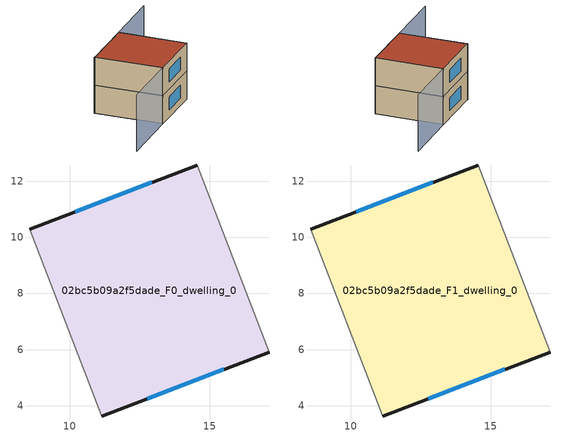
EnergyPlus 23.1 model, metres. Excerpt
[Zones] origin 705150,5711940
02bc5b09a2f5dade_F0_dwelling_0
 floor ground (EU_floor_Construction): 14.54,12.58 17.11,5.91 11.15,3.63 8.58,10.29 z0
 wall outside (EU_wall_Construction): 14.54,12.58 8.58,10.29 / 11.15,3.63 17.11,5.91 z0:3
 wall adiabatic (EU_wall_Construction): 17.11,5.91 14.54,12.58 / 8.58,10.29 11.15,3.63 z0:3
 window (EU_Window_Construction): 12.93,11.96 10.19,10.91 / 12.76,4.24 15.5,5.29 z0.81:2.19
02bc5b09a2f5dade_F1_dwelling_0
 floor to 02bc5b09a2f5dade_F0_dwelling_0 (EU_floor_Construction): 14.54,12.58 17.11,5.91 11.15,3.63 8.58,10.29 z3
 wall outside (EU_wall_Construction): 14.54,12.58 8.58,10.29 / 11.15,3.63 17.11,5.91 z3:6
 wall adiabatic (EU_wall_Construction): 17.11,5.91 14.54,12.58 / 8.58,10.29 11.15,3.63 z3:6
 window (EU_Window_Construction): 12.93,11.96 10.19,10.91 / 12.76,4.24 15.5,5.29 z3.81:5.19
 roof outside (EU_roof_Construction): 17.11,5.91 14.54,12.58 8.58,10.29 11.15,3.63 z6
shading: 8.56,10.35 11.15,3.63 / 11.15,3.63 4.63,1.12 / 17.11,5.91 14.54,12.58 / 14.54,12.58 20.89,15.03 z0:6
[Building]
EU S2 Campaign: North Axis=0; Terrain=City; Solar Distribution=FullExterior
[Site:Location]
London: Latitude=51.5; Longitude=-0.5; Time Zone=0; Elevation=25
[SizingPeriod:WeatherFileDays]
AnnualSizingPeriod: Begin Month=1; Begin Day of Month=1; End Month=12; End Day of Month=31; Day of Week for Start Day=Monday; Use Weather File Daylight Saving Period=No; Use Weather File Rain and Snow Indicators=No
[MATERIAL]
EU_InternalMass_Material: Roughness=MediumRough; Thickness=0.1; Conductivity=1; Density=1800; Specific Heat=900; Thermal Absorptance=0.9; Solar Absorptance=0.7; Visible Absorptance=0.7
[MATERIAL:NOMASS] Roughness=MediumRough; Thermal Absorptance=0.9; Solar Absorptance=0.7; Visible Absorptance=0.7
Name | Thermal Resistance
EU_wall_NoMass | 0.727863
EU_roof_NoMass | 0.773354
EU_floor_NoMass | 1.79329
[WINDOWMATERIAL:SIMPLEGLAZINGSYSTEM]
EU_Window_SimpleGlazing: UFactor=2.58614; Solar Heat Gain Coefficient=0.76; Visible Transmittance=0.76
[CONSTRUCTION]
EU_wall_Construction: EU_wall_NoMass
EU_roof_Construction: EU_roof_NoMass
EU_floor_Construction: EU_floor_NoMass
EU_Window_Construction: EU_Window_SimpleGlazing
EU_InternalMass_Construction: EU_InternalMass_Material
[ZONE] Type=1; Multiplier=1; Ceiling Height=autocalculate; Floor Area=autocalculate; Part of Total Floor Area=Yes
Name | Volume
02bc5b09a2f5dade_F0_dwelling_0 | 137.02
02bc5b09a2f5dade_F1_dwelling_0 | 137.019
[INTERNALMASS] Construction=EU_InternalMass_Construction; Surface Area=45.6731
Name | Zone or ZoneList
02bc5b09a2f5dade_F0_dwelling_0_EU_InternalMass | 02bc5b09a2f5dade_F0_dwelling_0
02bc5b09a2f5dade_F1_dwelling_0_EU_InternalMass | 02bc5b09a2f5dade_F1_dwelling_0
[OTHEREQUIPMENT] Fuel Type=Electricity; Design Level Calculation Method=Watts/Area; Power per Zone Floor Area=1; Fraction Latent=0; Fraction Radiant=0; Fraction Lost=0; Carbon Dioxide Generation Rate=0; EndUse Subcategory=EU_Step8_InternalGains
Name | Zone or ZoneList or Space or SpaceList | Schedule
EU_Step8_InternalGain_02bc5b09a2f5dade_F0_dwelling_0_f000 | 02bc5b09a2f5dade_F0_dwelling_0 | EU_Step8_GainSchedule_02bc5b09a2f5dade_F0_dwelling_0_f000
EU_Step8_InternalGain_02bc5b09a2f5dade_F1_dwelling_0_f000 | 02bc5b09a2f5dade_F1_dwelling_0 | EU_Step8_GainSchedule_02bc5b09a2f5dade_F1_dwelling_0_f000
[ZONEVENTILATION:DESIGNFLOWRATE] Schedule=EU_AlwaysOn; Design Flow Rate Calculation Method=AirChanges/Hour; Air Changes per Hour=0.484901; Ventilation Type=Natural; Fan Pressure Rise=0; Fan Total Efficiency=1; Constant Term Coefficient=1; Temperature Term Coefficient=0; Velocity Term Coefficient=0; Velocity Squared Term Coefficient=0; Minimum Indoor Temperature=-100; Maximum Indoor Temperature=100; Delta Temperature=-100; Minimum Outdoor Temperature=-100; Maximum Outdoor Temperature=100; Maximum Wind Speed=40
Name | Zone or ZoneList or Space or SpaceList
EU_ConstantAir_02bc5b09a2f5dade_F0_dwelling_0 | 02bc5b09a2f5dade_F0_dwelling_0
EU_ConstantAir_02bc5b09a2f5dade_F1_dwelling_0 | 02bc5b09a2f5dade_F1_dwelling_0
[HVACTEMPLATE:THERMOSTAT] Constant Heating Setpoint=20; Constant Cooling Setpoint=50
EU_HeatOnly_02bc5b09a2f5dade_F0_dwelling_0; EU_HeatOnly_02bc5b09a2f5dade_F1_dwelling_0
[HVACTEMPLATE:ZONE:IDEALLOADSAIRSYSTEM] System Availability Schedule=EU_AlwaysOn; Maximum Heating Supply Air Temperature=50; Minimum Cooling Supply Air Temperature=13; Maximum Heating Supply Air Humidity Ratio=0.0156; Minimum Cooling Supply Air Humidity Ratio=0.0077; Heating Limit=NoLimit; Cooling Limit=NoLimit; Heating Availability Schedule=EU_AlwaysOn; Cooling Availability Schedule=EU_CoolingOff; Dehumidification Control Type=ConstantSensibleHeatRatio; Cooling Sensible Heat Ratio=0.7; Dehumidification Setpoint=60; Humidification Control Type=None; Humidification Setpoint=30; Outdoor Air Method=None; Outdoor Air Flow Rate per Person=0.00944; Outdoor Air Flow Rate per Zone Floor Area=0; Outdoor Air Flow Rate per Zone=0; Demand Controlled Ventilation Type=None; Outdoor Air Economizer Type=NoEconomizer; Heat Recovery Type=None; Sensible Heat Recovery Effectiveness=0.7; Latent Heat Recovery Effectiveness=0.65
Name | Template Thermostat
02bc5b09a2f5dade_F0_dwelling_0 | EU_HeatOnly_02bc5b09a2f5dade_F0_dwelling_0
02bc5b09a2f5dade_F1_dwelling_0 | EU_HeatOnly_02bc5b09a2f5dade_F1_dwelling_0
[SIZING:ZONE] Zone Cooling Design Supply Air Temperature Input Method=SupplyAirTemperature; Zone Cooling Design Supply Air Temperature=13; Zone Heating Design Supply Air Temperature Input Method=SupplyAirTemperature; Zone Heating Design Supply Air Temperature=50; Zone Cooling Design Supply Air Humidity Ratio=0.008; Zone Heating Design Supply Air Humidity Ratio=0.008; Cooling Design Air Flow Method=DesignDay; Cooling Design Air Flow Rate=0; Cooling Minimum Air Flow per Zone Floor Area=0.000762; Cooling Minimum Air Flow=0; Cooling Minimum Air Flow Fraction=0.2; Heating Design Air Flow Method=DesignDay; Heating Design Air Flow Rate=0; Heating Maximum Air Flow per Zone Floor Area=0.002032; Heating Maximum Air Flow=0.141576; Heating Maximum Air Flow Fraction=0.3; Account for Dedicated Outdoor Air System=No; Dedicated Outdoor Air System Control Strategy=NeutralSupplyAir; Dedicated Outdoor Air Low Setpoint Temperature for Design=autosize; Dedicated Outdoor Air High Setpoint Temperature for Design=autosize; Zone Load Sizing Method=Sensible Load Only No Latent Load; Zone Latent Cooling Design Supply Air Humidity Ratio Input Method=HumidityRatioDifference; Zone Cooling Design Supply Air Humidity Ratio Difference=0.005; Zone Latent Heating Design Supply Air Humidity Ratio Input Method=HumidityRatioDifference; Zone Humidification Design Supply Air Humidity Ratio Difference=0.005
02bc5b09a2f5dade_F0_dwelling_0; 02bc5b09a2f5dade_F1_dwelling_0
[SCHEDULE:CONSTANT]
Name | Hourly Value
EU_AlwaysOn | 1
EU_CoolingOff | 0
[SCHEDULE:FILE] Column Number=1; Rows to Skip at Top=0; Number of Hours of Data=8760; Column Separator=Comma; Interpolate to Timestep=No; Minutes per Item=60; Adjust Schedule for Daylight Savings=Yes
Name | File
EU_Step8_GainSchedule_02bc5b09a2f5dade_F0_dwelling_0_f000 | ../../schedules/02bc5b09a2f5dade/02bc5b09a2f5dade_F0_dwelling_0_f000_gain.csv
EU_Step8_GainSchedule_02bc5b09a2f5dade_F1_dwelling_0_f000 | ../../schedules/02bc5b09a2f5dade/02bc5b09a2f5dade_F1_dwelling_0_f000_gain.csv
